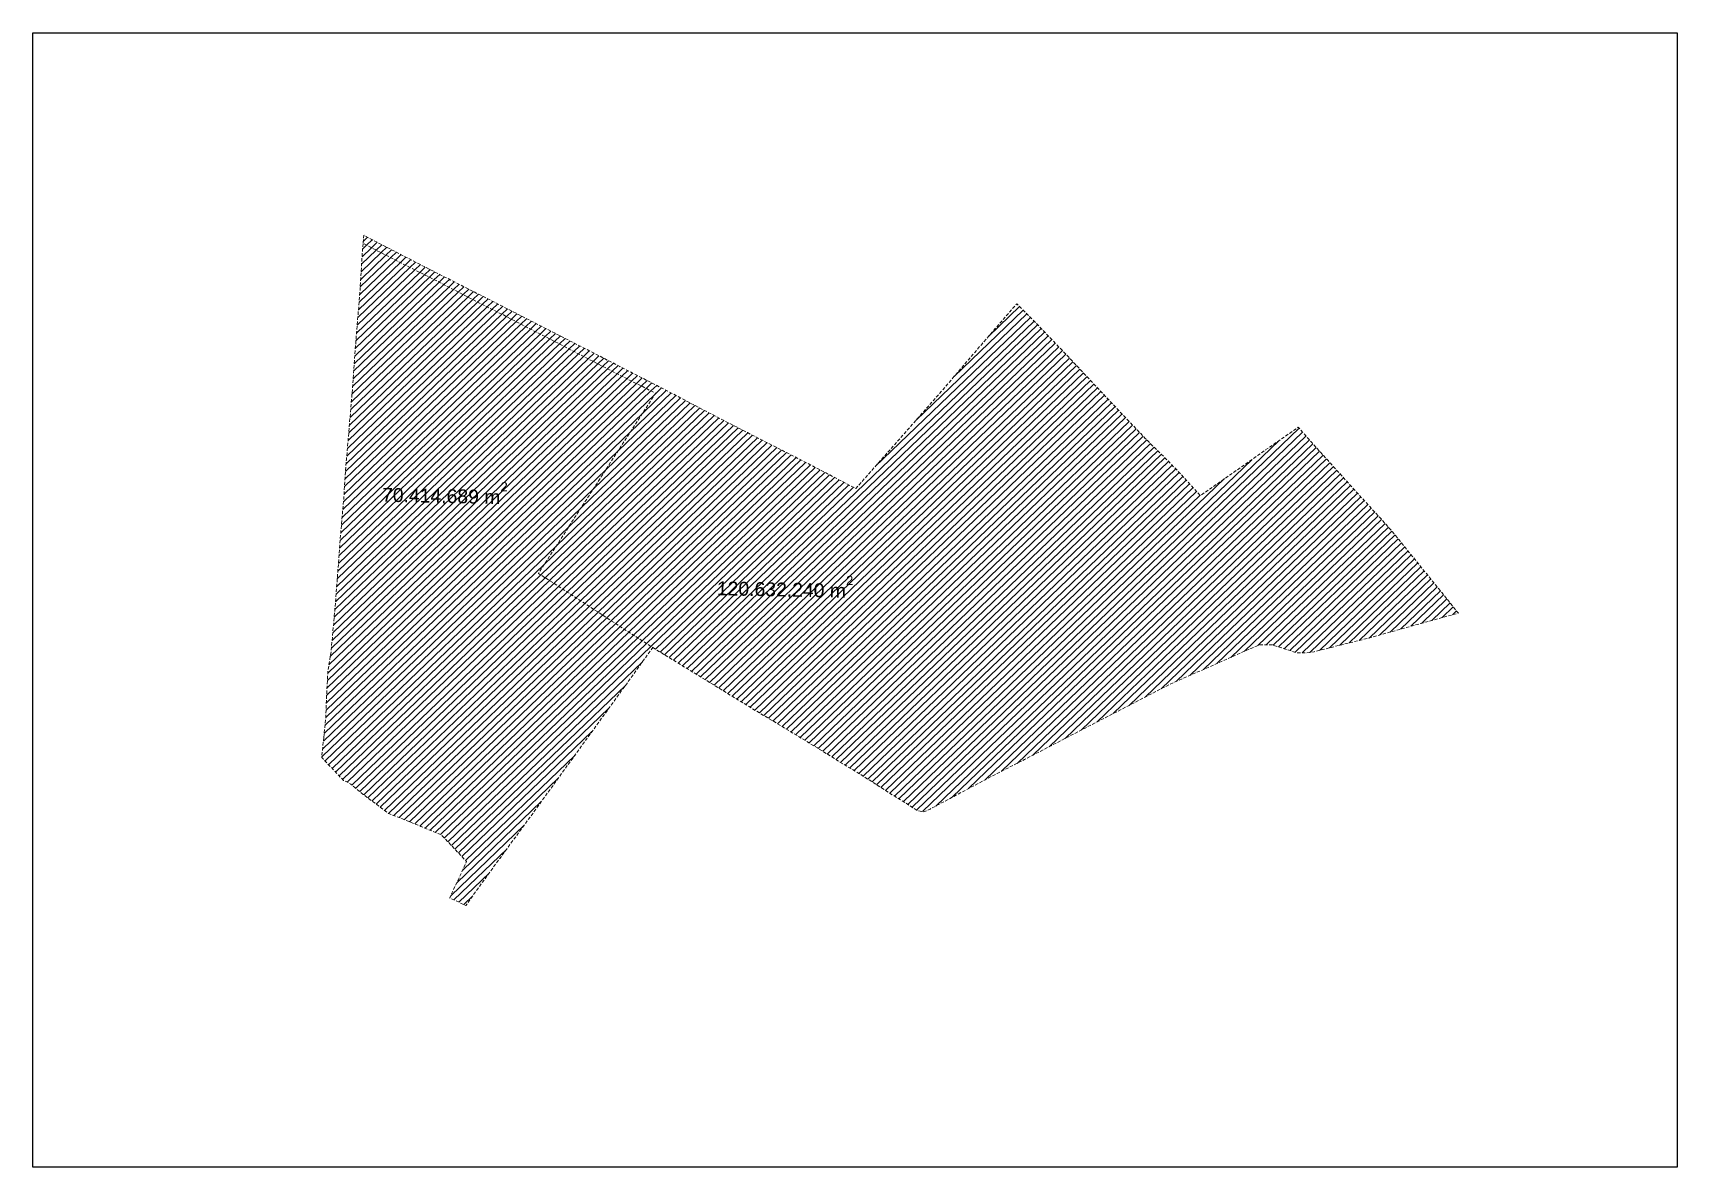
# Model space of a CAD drawing. Header units: metres. Extents: x 1634723 to 1639087, y 4998862 to 5000837.
# Drawn here: x 1637481 to 1639087, y 4998862 to 4999970 of the extents above; entities that cross this region are included whole.
import ezdxf

# ---------------------------------------------------------------- set-up
doc = ezdxf.new("R2010")
doc.units = ezdxf.units.M
doc.header["$MEASUREMENT"] = 0
doc.linetypes.add('DASHED2', pattern=[0.9525, 0.635, -0.3175])
doc.layers.add('Superficie Estratto di Mappa_Num_Penna__255', color=255, linetype='Continuous', lineweight=18)
doc.layers.add('Superficie Estratto di Mappa_Num_Penna__46', color=46, linetype='Continuous', lineweight=18)
doc.styles.add('GENERATED_STYLE_1', font='arial.ttf')
picture_1 = doc.add_image_def('image1.png', size_in_pixel=(1407, 971))

msp = doc.modelspace()

# ---------------------------------------------------------------- hatches: boundary and pattern name
at = {"transparency": 33554577}
h = msp.add_hatch(dxfattribs=at)
h.set_pattern_fill('ANSI31', color=2, scale=40, angle=-1.1289704)
h.paths.add_polyline_path([(1637975, 4999441.7), (1638089.4, 4999617.6), (1638071.6, 4999626.8), (1638068.6, 4999628.1), (1638061.2, 4999631.9), (1638050.4, 4999637.4), (1638003.5, 4999661.7), (1637982.5, 4999672.6), (1637969, 4999679.4), (1637940.8, 4999694.1), (1637923, 4999702.9), (1637904.6, 4999712.4), (1637873.6, 4999728.5), (1637851.6, 4999739.5), (1637826.8, 4999752.2), (1637811, 4999760.3), (1637803.8, 4999764.1), (1637803.3, 4999758.3), (1637802.3, 4999743.3), (1637800.8, 4999717.2), (1637797.5, 4999677.4), (1637795.4, 4999650.7), (1637794, 4999630.5), (1637792.9, 4999615.7), (1637789.3, 4999573), (1637787.5, 4999552.7), (1637786.6, 4999542.4), (1637785, 4999515.2), (1637782.2, 4999484.1), (1637779.4, 4999447), (1637777.1, 4999416.4), (1637775.1, 4999393.2), (1637773.9, 4999380.4), (1637772.7, 4999366.4), (1637769.5, 4999346), (1637768.4, 4999327.9), (1637767.5, 4999302.4), (1637765.4, 4999281.4), (1637763.4, 4999261.8), (1637764.8, 4999260.4), (1637779.7, 4999244.7), (1637784.6, 4999239.5), (1637785.7, 4999238.8), (1637785.9, 4999238.7), (1637788.3, 4999238.1), (1637789.7, 4999237.1), (1637791.8, 4999235.7), (1637795.8, 4999232.5), (1637804, 4999225.8), (1637816, 4999216.8), (1637828.5, 4999207.2), (1637841.5, 4999202.3), (1637845.3, 4999200.7), (1637860.3, 4999194.5), (1637872, 4999189.6), (1637880.3, 4999186.2), (1637904.9, 4999160.1), (1637888.4, 4999124.7), (1637904.2, 4999117.2), (1637908.7, 4999123.7), (1637927.7, 4999150.1), (1637965, 4999201), (1638008.6, 4999261.3), (1638048.3, 4999316.1), (1638086.6, 4999369.2)])
at = {"true_color": 0xed1f24, "transparency": 33554577}
h = msp.add_hatch(dxfattribs=at)
h.set_pattern_fill('ANSI31', color=240, scale=40, angle=-1.1289704)
h.paths.add_polyline_path([(1638120.6, 4999348.5), (1638173.7, 4999315.8), (1638216.6, 4999289.9), (1638247.4, 4999271.2), (1638272.2, 4999255.7), (1638286.9, 4999247), (1638317.2, 4999227.5), (1638335.4, 4999216.3), (1638344.7, 4999210.1), (1638351.1, 4999208.7), (1638357.4, 4999211.5), (1638388.7, 4999228.1), (1638423, 4999246.3), (1638449.6, 4999259.8), (1638508.1, 4999290.2), (1638551.1, 4999312.4), (1638584.8, 4999329.9), (1638595.4, 4999335.1), (1638635.5, 4999352.7), (1638670.8, 4999368.4), (1638679.5, 4999372), (1638691.3, 4999372), (1638701.2, 4999368.7), (1638716.2, 4999364), (1638727.8, 4999364.3), (1638732.4, 4999365.2), (1638749, 4999369.4), (1638786.3, 4999378.6), (1638842.5, 4999394.4), (1638873.3, 4999402.8), (1638858.7, 4999421), (1638835.4, 4999449.7), (1638810.6, 4999480.3), (1638797.8, 4999495), (1638774.8, 4999520), (1638746, 4999551.9), (1638730.5, 4999569.1), (1638717, 4999584.5), (1638685.4, 4999562.6), (1638658.8, 4999543.8), (1638621.4, 4999517.7), (1638601.2, 4999539.7), (1638590.1, 4999551.3), (1638567.6, 4999573.5), (1638552.5, 4999589.4), (1638532, 4999611.2), (1638514.1, 4999630.1), (1638490.3, 4999655.5), (1638460.4, 4999686.7), (1638442.2, 4999705), (1638440.6, 4999703.3), (1638407.5, 4999665.1), (1638369.6, 4999620.7), (1638285, 4999524.6), (1638257.3, 4999539), (1638223.6, 4999556.5), (1638215, 4999560.9), (1638179.1, 4999579.2), (1638137.1, 4999600.9), (1638098.1, 4999621.4), (1638054.5, 4999643.8), (1638021.7, 4999660.7), (1637966, 4999689.2), (1637934, 4999705.6), (1637864.3, 4999741), (1637812.4, 4999767.8), (1637804.5, 4999772), (1637803.8, 4999764.1), (1637811, 4999760.3), (1637826.8, 4999752.2), (1637851.6, 4999739.5), (1637873.6, 4999728.5), (1637904.6, 4999712.4), (1637923, 4999702.9), (1637940.8, 4999694.1), (1637969, 4999679.4), (1637982.5, 4999672.6), (1638003.5, 4999661.7), (1638050.4, 4999637.4), (1638061.2, 4999631.9), (1638068.6, 4999628.1), (1638071.6, 4999626.8), (1638089.4, 4999617.6), (1637975, 4999441.7), (1638086.6, 4999369.2)])

# ---------------------------------------------------------------- linework, layer by layer
at = {"layer": 'Superficie Estratto di Mappa_Num_Penna__255', "color": 5, "linetype": 'DASHED2', "ltscale": 5, "flags": 128}
msp.add_lwpolyline([(1637765.4, 4999281.4), (1637763.4, 4999261.8), (1637764.8, 4999260.4), (1637779.7, 4999244.7), (1637784.6, 4999239.5), (1637785.7, 4999238.8), (1637785.9, 4999238.7), (1637788.3, 4999238.1), (1637789.7, 4999237.1), (1637791.8, 4999235.7), (1637795.8, 4999232.5), (1637804, 4999225.8), (1637816, 4999216.8), (1637828.5, 4999207.2), (1637841.5, 4999202.3), (1637845.3, 4999200.7), (1637860.3, 4999194.5), (1637872, 4999189.6), (1637880.3, 4999186.2), (1637904.9, 4999160.1), (1637888.4, 4999124.7), (1637904.2, 4999117.2), (1637908.7, 4999123.7), (1637927.7, 4999150.1), (1637965, 4999201), (1638008.6, 4999261.3), (1638048.3, 4999316.1), (1638086.6, 4999369.2), (1637975, 4999441.7), (1638089.4, 4999617.6), (1638071.6, 4999626.8), (1638068.6, 4999628.1), (1638061.2, 4999631.9), (1638050.4, 4999637.4), (1638003.5, 4999661.7), (1637982.5, 4999672.6), (1637969, 4999679.4), (1637940.8, 4999694.1), (1637923, 4999702.9), (1637904.6, 4999712.4), (1637873.6, 4999728.5), (1637851.6, 4999739.5), (1637826.8, 4999752.2), (1637811, 4999760.3), (1637803.8, 4999764.1), (1637803.3, 4999758.3), (1637802.3, 4999743.3), (1637800.8, 4999717.2), (1637797.5, 4999677.4), (1637795.4, 4999650.7), (1637794, 4999630.5), (1637792.9, 4999615.7), (1637789.3, 4999573), (1637787.5, 4999552.7), (1637786.6, 4999542.4), (1637785, 4999515.2), (1637782.2, 4999484.1), (1637779.4, 4999447), (1637777.1, 4999416.4), (1637775.1, 4999393.2), (1637773.9, 4999380.4), (1637772.7, 4999366.4), (1637769.5, 4999346), (1637768.4, 4999327.9), (1637767.5, 4999302.4)], close=True, dxfattribs=at)
msp.add_lwpolyline([(1638086.6, 4999369.2), (1638086.6, 4999369.2), (1638120.6, 4999348.5), (1638173.7, 4999315.8), (1638216.6, 4999289.9), (1638247.4, 4999271.2), (1638272.2, 4999255.7), (1638286.9, 4999247), (1638317.2, 4999227.5), (1638335.4, 4999216.3), (1638344.7, 4999210.1), (1638351.1, 4999208.7), (1638357.4, 4999211.5), (1638388.7, 4999228.1), (1638423, 4999246.3), (1638449.6, 4999259.8), (1638508.1, 4999290.2), (1638551.1, 4999312.4), (1638584.8, 4999329.9), (1638595.4, 4999335.1), (1638635.5, 4999352.7), (1638670.8, 4999368.4), (1638679.5, 4999372), (1638691.3, 4999372), (1638701.2, 4999368.7), (1638716.2, 4999364), (1638727.8, 4999364.3), (1638732.4, 4999365.2), (1638749, 4999369.4), (1638786.3, 4999378.6), (1638842.5, 4999394.4), (1638873.3, 4999402.8), (1638858.7, 4999421), (1638835.4, 4999449.7), (1638810.6, 4999480.3), (1638797.8, 4999495), (1638774.8, 4999520), (1638746, 4999551.9), (1638730.5, 4999569.1), (1638717, 4999584.5), (1638685.4, 4999562.6), (1638658.8, 4999543.8), (1638621.4, 4999517.7), (1638601.2, 4999539.7), (1638590.1, 4999551.3), (1638567.6, 4999573.5), (1638552.5, 4999589.4), (1638532, 4999611.2), (1638514.1, 4999630.1), (1638490.3, 4999655.5), (1638460.4, 4999686.7), (1638442.2, 4999705), (1638440.6, 4999703.3), (1638407.5, 4999665.1), (1638369.6, 4999620.7), (1638285, 4999524.6), (1638257.3, 4999539), (1638223.6, 4999556.5), (1638215, 4999560.9), (1638179.1, 4999579.2), (1638137.1, 4999600.9), (1638098.1, 4999621.4), (1638054.5, 4999643.8), (1638021.7, 4999660.7), (1637966, 4999689.2), (1637934, 4999705.6), (1637864.3, 4999741), (1637812.4, 4999767.8), (1637804.5, 4999772), (1637803.8, 4999764.1)], dxfattribs=at)

# ---------------------------------------------------------------- texts
at = {"layer": 'Superficie Estratto di Mappa_Num_Penna__46', "color": 18, "true_color": 0x000000, "insert": (1637822.2, 4999509.2), "char_height": 13.524, "width": 132.907, "attachment_point": 7, "rotation": 358.871, "style": 'GENERATED_STYLE_1'}
msp.add_mtext('70.414,689 m{\\H0.66x;\\S2^  ;}', dxfattribs=at)
at = {"layer": 'Superficie Estratto di Mappa_Num_Penna__46', "color": 18, "true_color": 0x000000, "insert": (1638149.1, 4999417.9), "char_height": 13.524, "attachment_point": 7, "rotation": 358.871, "style": 'GENERATED_STYLE_1'}
msp.add_mtext('120.632,240 m{\\H0.66x;\\S2^  ;}', dxfattribs=at)

# ---------------------------------------------------------------- pictures from other files: only their frames are drawn
image = msp.add_image(picture_1, insert=(1637481.4, 4998861.7), size_in_units=(1605.5, 1108))
image.dxf.flags = 7

doc.saveas('drawing.dxf')
